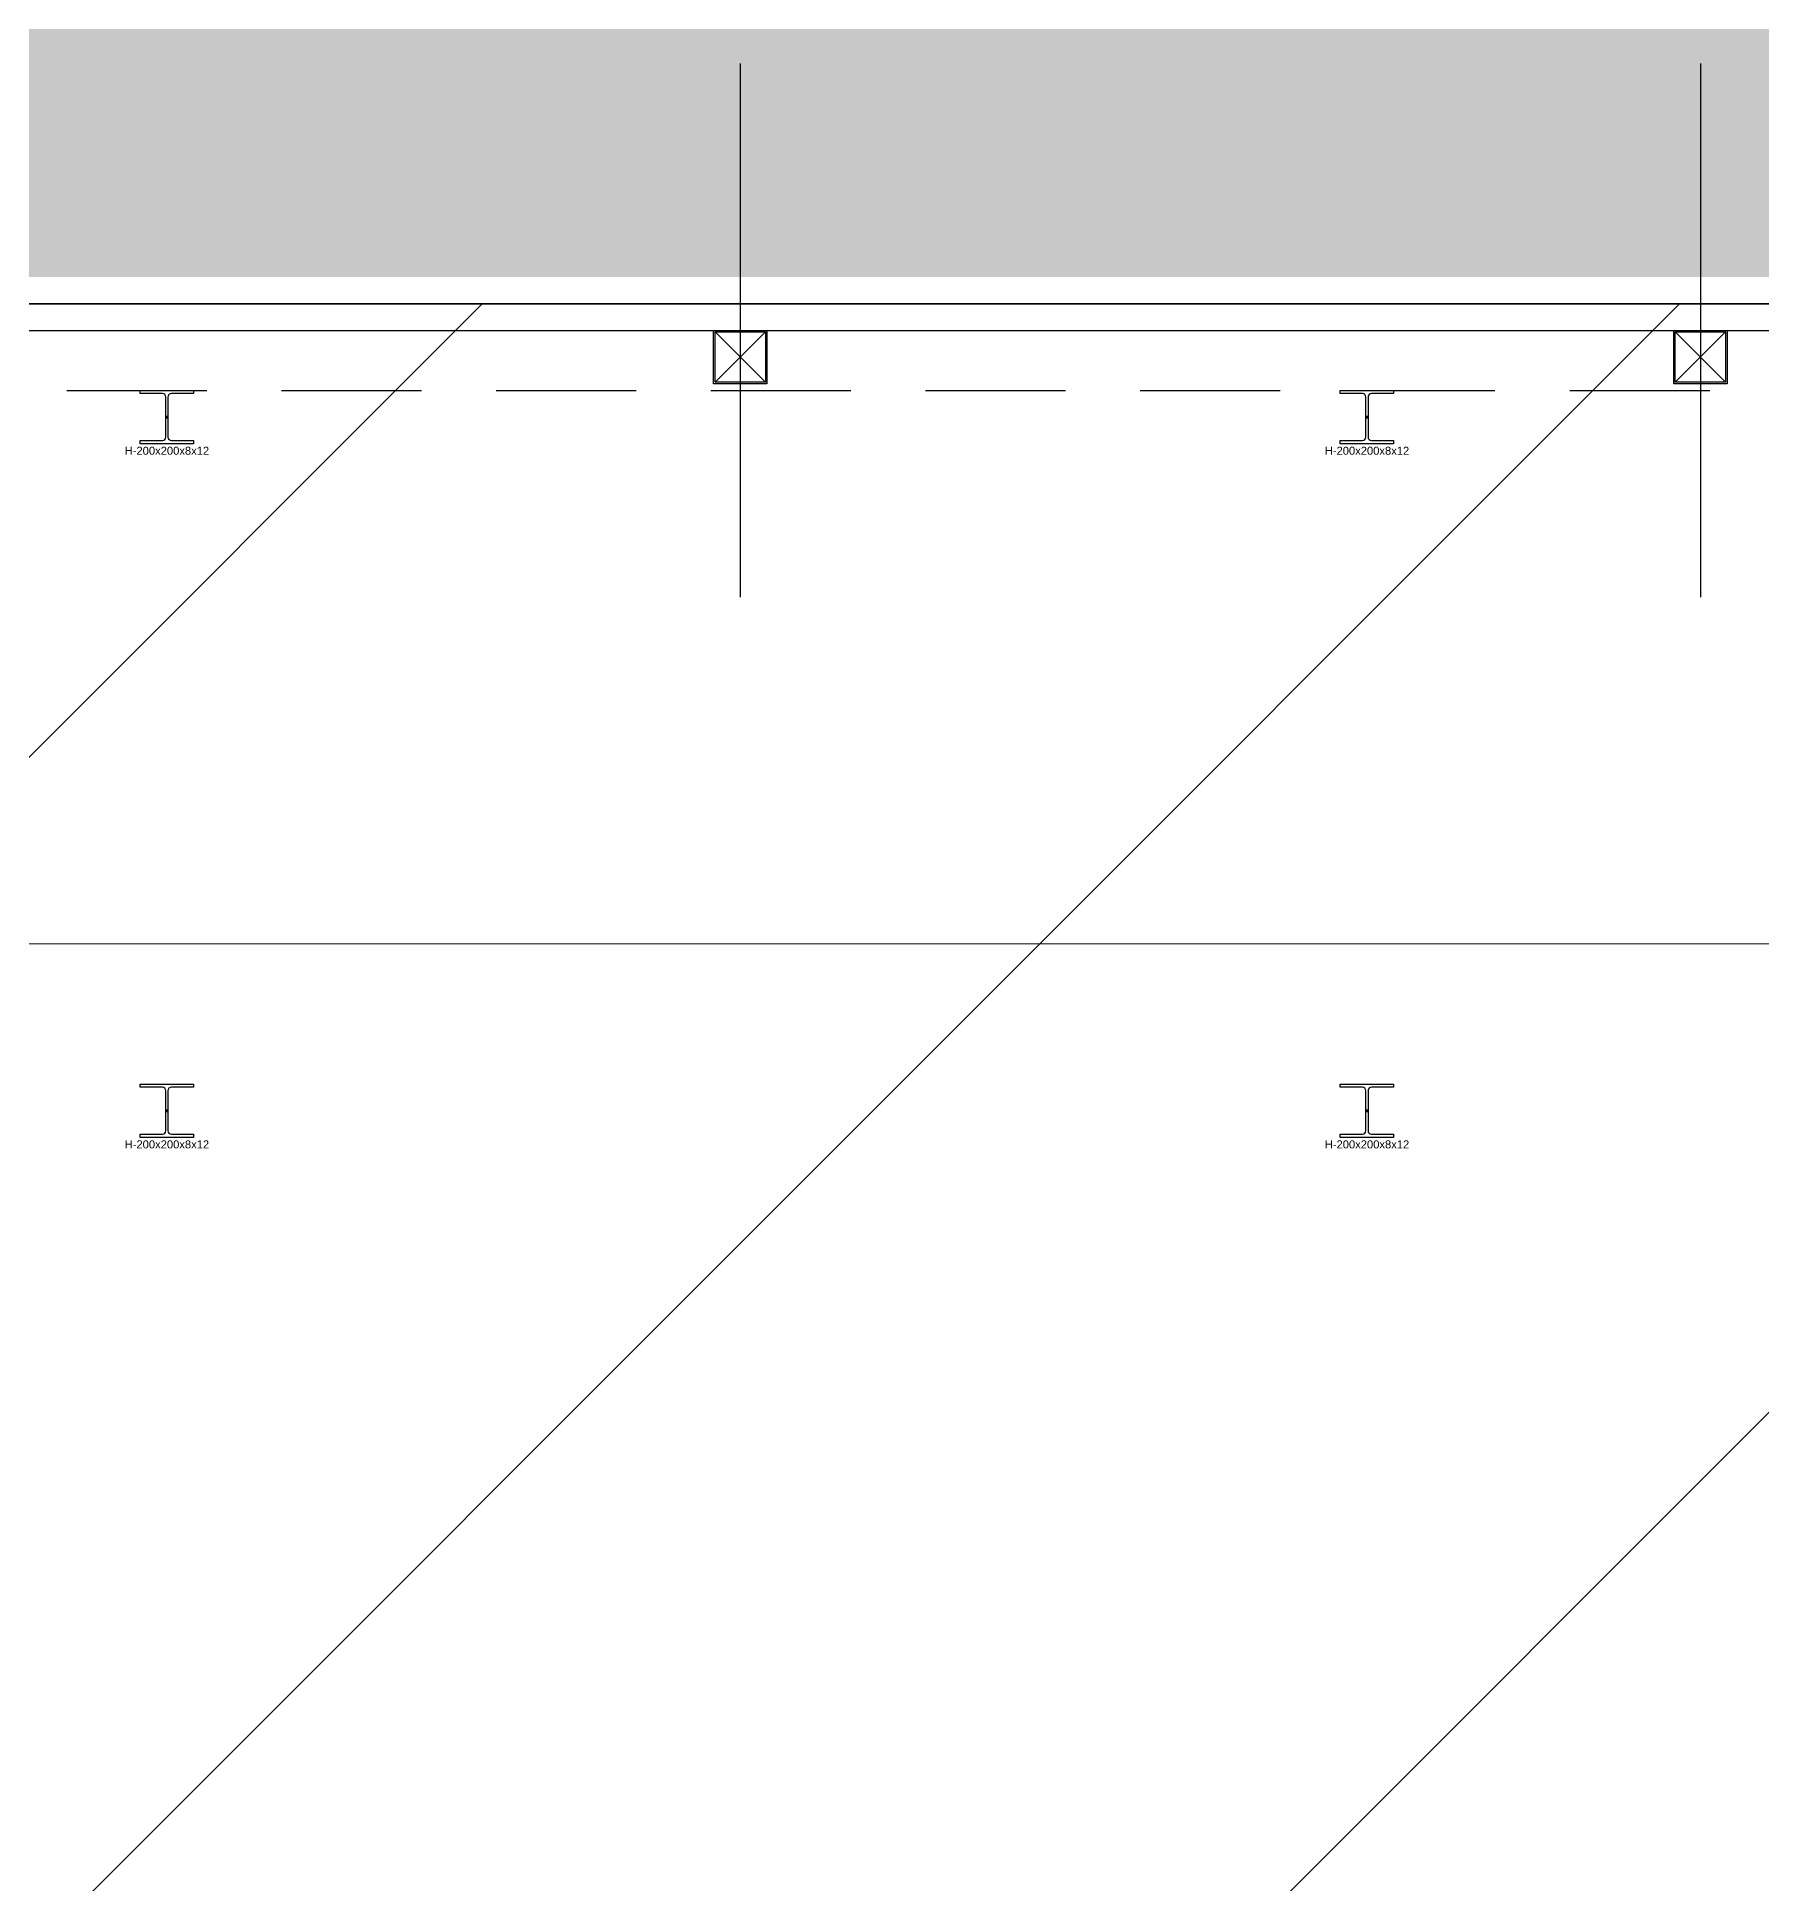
# Model space of a CAD drawing. Header units: millimetres. Extents: x -17369 to 294000, y -718917 to 220315.
# Drawn here: x 50313 to 56778, y 64023 to 70943 of the extents above; entities that cross this region are included whole.
import ezdxf
from ezdxf.enums import TextEntityAlignment as Align

# ---------------------------------------------------------------- set-up
doc = ezdxf.new("R2010")
doc.units = ezdxf.units.MM
doc.header["$LTSCALE"] = 350
for name, pattern in [('H1', [1, 0.5, -0.5]), ('H12', [3, 2, -1]), ('HID', [2.3, 1.5, -0.8]), ('X-200-S-COL$0$CEN', [62, 60, -1, 0, -1])]:
    doc.linetypes.add(name, pattern=pattern)
for name, color, linetype in [('0-THK300 RC SFRC SLAB영역', 2, 'H12'), ('0-하중영역-AGV', 1, 'H1'), ('0_RC-SLAB', 7, 'Continuous'), ('0_SFRC-SLAB', 3, 'Continuous'), ('A-ELE7', 7, 'Continuous'), ('H-Col', 2, 'Continuous'), ('X-200-S-COL$0$Cen', 1, 'X-200-S-COL$0$CEN'), ('X-200-S-COL$0$CenB', 5, 'X-200-S-COL$0$CEN'), ('X-200-S-COL$0$STUD', 4, 'Continuous')]:
    doc.layers.add(name, color=color, linetype=linetype)
doc.layers.add('A-ANPLT', color=171, linetype='Continuous', plot=False)
doc.layers.add('X-200-S-COL$0$P-Line', color=144, linetype='Continuous', plot=False)
doc.styles.add('Arial', font='arial.ttf')

# ---------------------------------------------------------------- blocks, each defined once
blk = doc.blocks.new('X-200-S-COL$0$1F GRID_231010')
at = {"layer": 'X-200-S-COL$0$Cen', "lineweight": 0}
blk.add_line((172950, -89900), (-22950, -89900), dxfattribs=at)
blk = doc.blocks.new('X-200-S-COL$0$Stud')
at = {"color": 250}
for p, q in [((-94, -94), (94, 94)), ((-94, 94), (94, -94))]:
    blk.add_line(p, q, dxfattribs=at)
blk.add_lwpolyline([(100, -100), (-100, -100), (-100, 100), (100, 100)], close=True)
at = {"color": 6}
blk.add_lwpolyline([(94, -94), (-94, -94), (-94, 94), (94, 94)], close=True, dxfattribs=at)
blk = doc.blocks.new('X-200-S-COL$0$1F STUD_231010')
at = {"layer": 'X-200-S-COL$0$CenB'}
for p, q in [((52950, 70842.6), (52950, 68842.6)), ((56550, 70842.6), (56550, 68842.6))]:
    blk.add_line(p, q, dxfattribs=at)
at = {"layer": 'X-200-S-COL$0$STUD', "rotation": 90}
for p in [(52950, 69742.6), (56550, 69742.6)]:
    blk.add_blockref('X-200-S-COL$0$Stud', p, dxfattribs=at)
blk = doc.blocks.new('H-200x200x8x12')
at = {"layer": 'A-ANPLT'}
for p, q in [((-5, 0), (5, 0)), ((0, 5), (0, -5))]:
    blk.add_line(p, q, dxfattribs=at)
at = {"layer": 'H-Col'}
blk.add_lwpolyline([(100, -100), (-100, -100), (-100, -88), (-17, -88, 0.414214), (-4, -75), (-4, 75, 0.414214), (-17, 88), (-100, 88), (-100, 100), (100, 100), (100, 88), (17, 88, 0.414214), (4, 75), (4, -75, 0.414214), (17, -88), (100, -88)], format="xyb", close=True, dxfattribs=at)
at = {"layer": 'A-ANPLT', "style": 'Arial'}
blk.add_text('H-200x200x8x12', height=30, dxfattribs=at).set_placement((0, -111.1), align=Align.TOP_CENTER)

msp = doc.modelspace()

# ---------------------------------------------------------------- hatches: boundary and pattern name
at = {"layer": '0-THK300 RC SFRC SLAB영역', "linetype": 'ByBlock'}
h = msp.add_hatch(dxfattribs=at)
h.set_pattern_fill('ANSI31', color=256, scale=1000)
h.paths.add_polyline_path([(45870, 59492.6), (62650, 59492.6), (62650, 69942.6), (45870, 69942.6)])

# ---------------------------------------------------------------- linework, layer by layer
msp.add_lwpolyline([(45870, 59492.6), (62650, 59492.6), (62650, 69942.6), (45870, 69942.6)], close=True, dxfattribs=at)
at = {"layer": '0-하중영역-AGV', "linetype": 'ByBlock', "const_width": 1000}
msp.add_lwpolyline([(153350, 85542.6), (153350, 79542.6), (141020, 79542.6), (141020, 76542.6), (135350, 76542.6), (135350, 70542.6), (69050, 70542.6), (69050, 59942.6), (63050, 59942.6), (63050, 70542.6), (45870, 70542.6), (45870, 98042.6)], dxfattribs=at)
at = {"layer": '0_RC-SLAB'}
msp.add_line((62650, 69942.6), (45870, 69942.6), dxfattribs=at)
at = {"layer": '0_SFRC-SLAB'}
msp.add_line((45870, 69942.6), (62650, 69942.6), dxfattribs=at)
at = {"layer": 'A-ELE7', "color": 8, "linetype": 'HID'}
msp.add_lwpolyline([(46400, 69617.6), (62300, 69617.6), (62300, 59917.6), (46400, 59917.6)], close=True, dxfattribs=at)
at = {"layer": 'X-200-S-COL$0$P-Line'}
msp.add_line((45870, 69842.6), (62550, 69842.6), dxfattribs=at)

# ---------------------------------------------------------------- block references
at = {"layer": 'H-Col'}
for p in [(50800, 69517.6), (55300, 69517.6), (50800, 66917.6), (55300, 66917.6)]:
    msp.add_blockref('H-200x200x8x12', p, dxfattribs=at)
at = {"layer": 'X-200-S-COL$0$Cen', "lineweight": 0}
msp.add_blockref('X-200-S-COL$0$1F GRID_231010', (59450, 157442.6), dxfattribs=at)
at = {"layer": 'X-200-S-COL$0$STUD'}
msp.add_blockref('X-200-S-COL$0$1F STUD_231010', (0, 0), dxfattribs=at)

doc.saveas('drawing.dxf')
